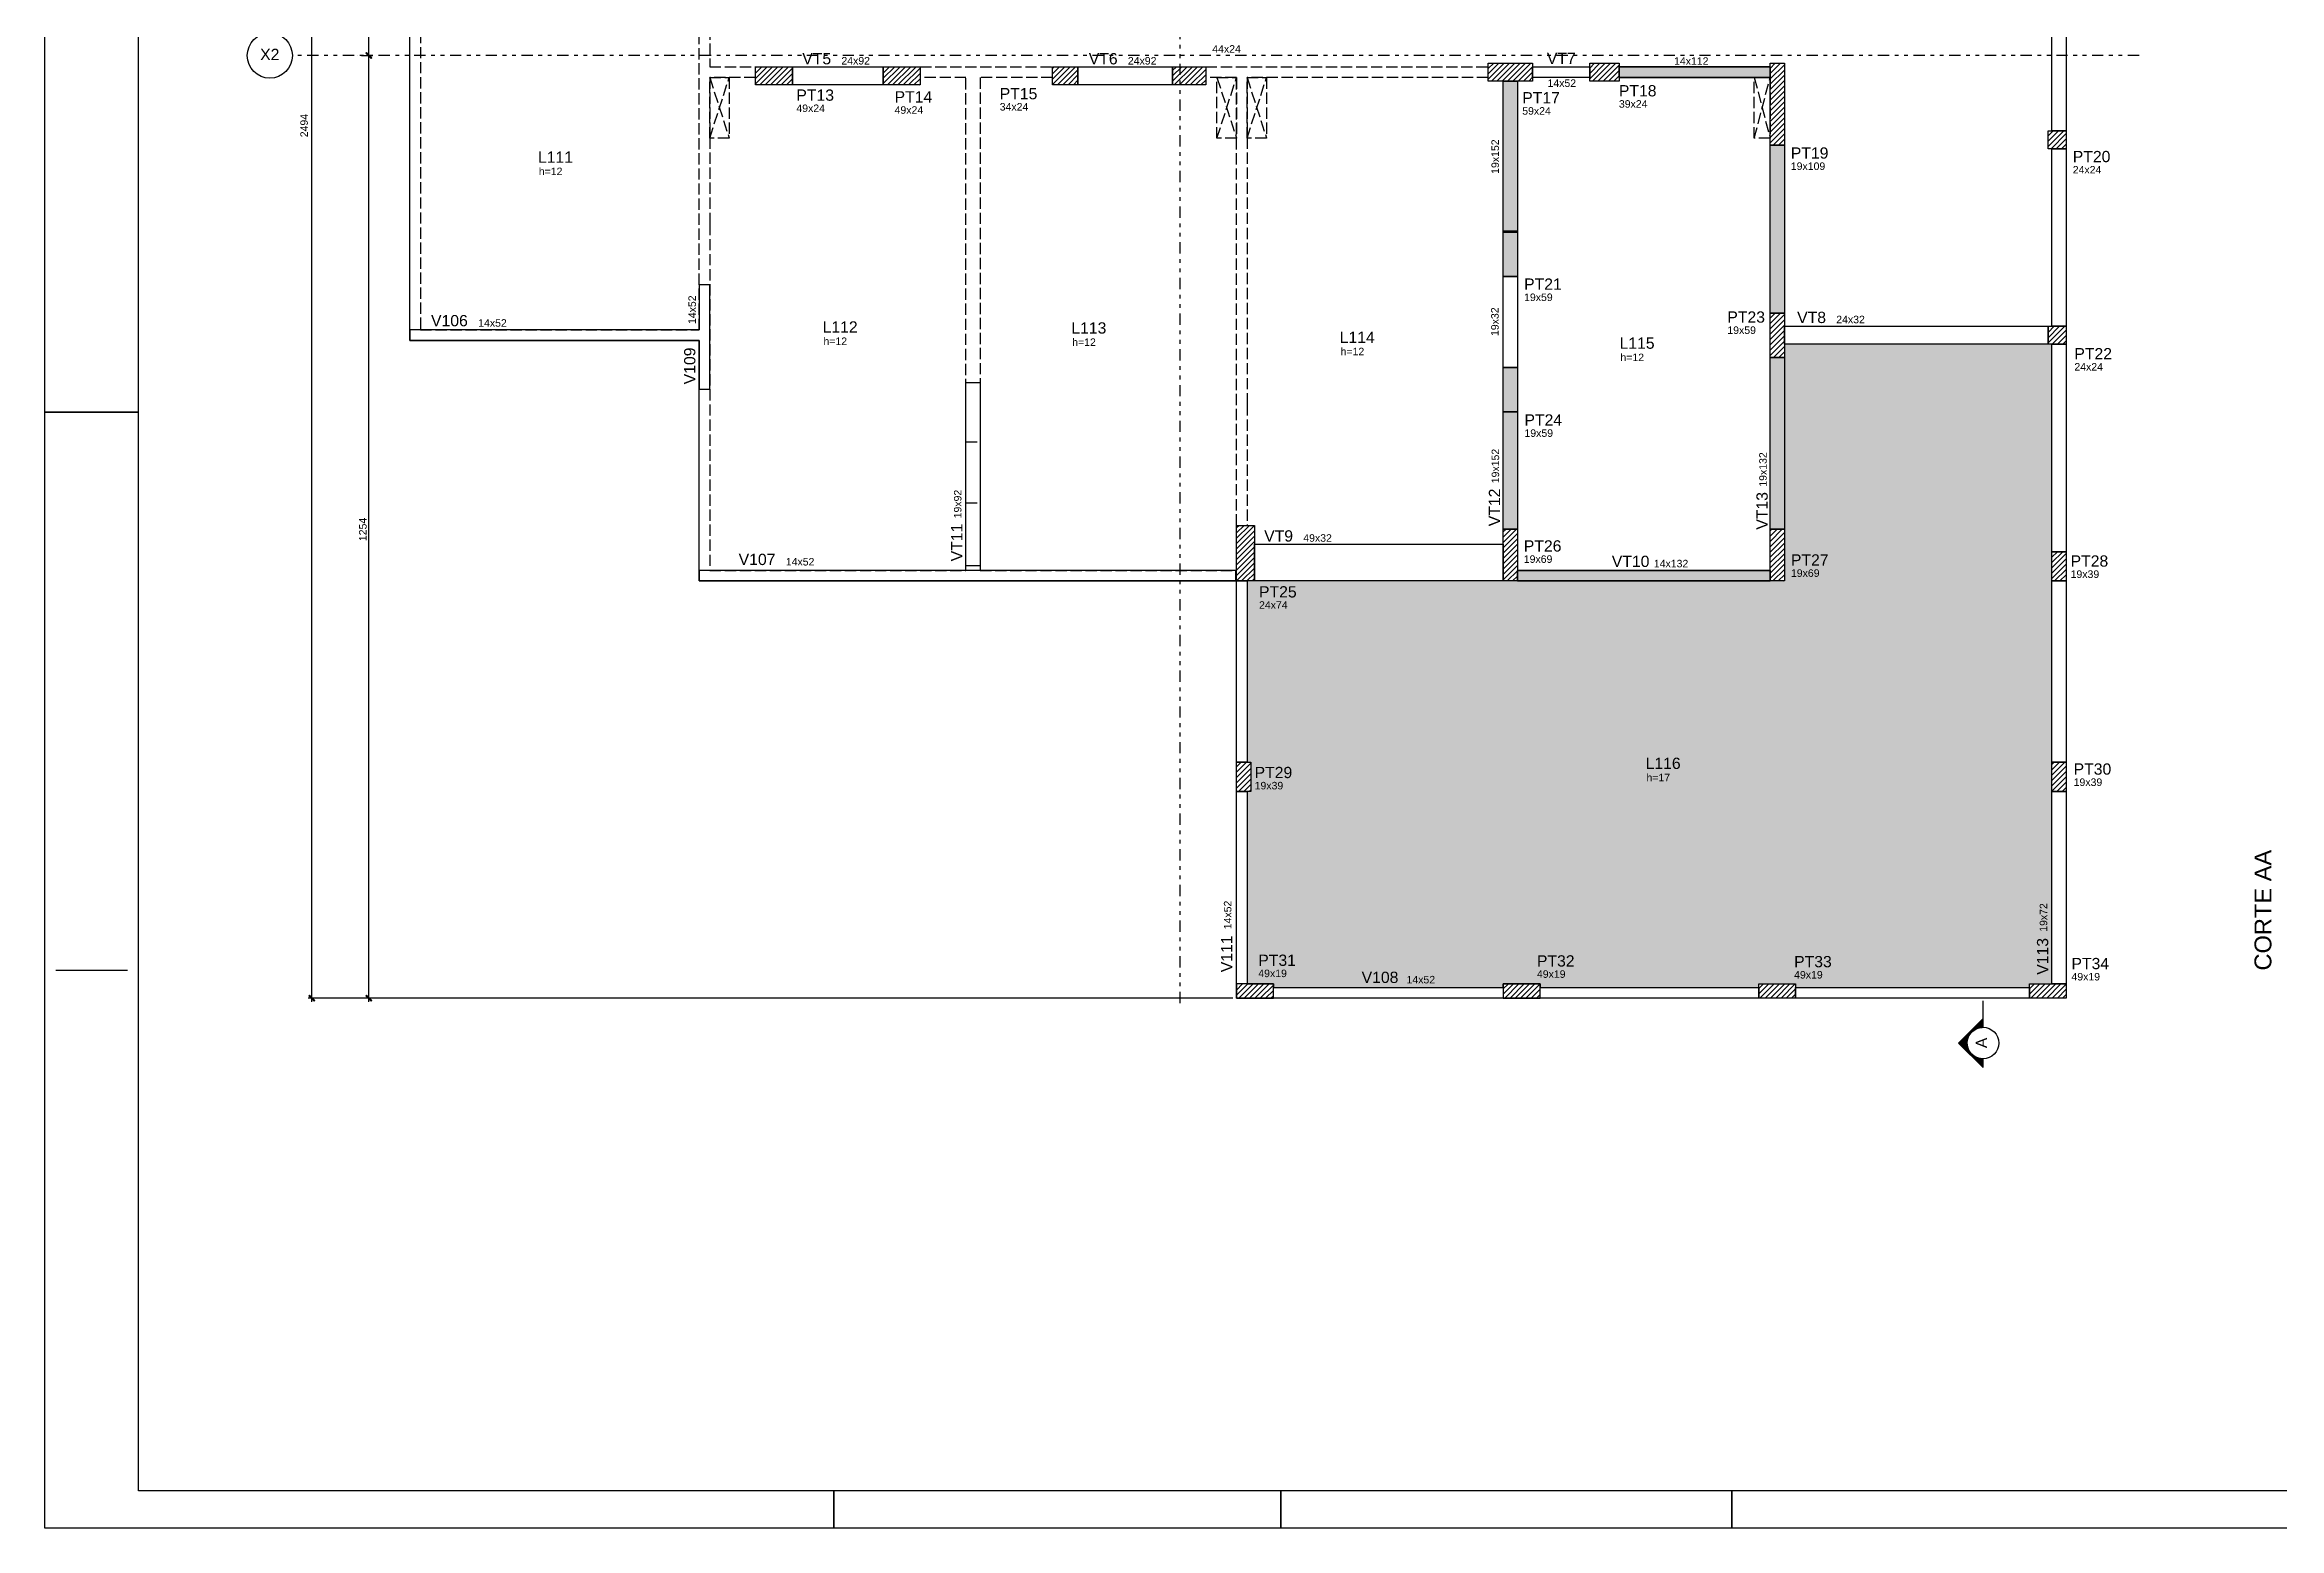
# Model space of a CAD drawing. Extents: x 0 to 119, y 0 to 84.
# Drawn here: x 0 to 59.5, y 0 to 39.5 of the extents above; entities that cross this region are included whole.
import ezdxf

# ---------------------------------------------------------------- set-up
doc = ezdxf.new("R2010")
doc.units = 0
doc.header["$MEASUREMENT"] = 0
doc.linetypes.add('ESTILO_TQS_0004', pattern=[1.09, 0.3, -0.15, 0.02, -0.15, 0.02, -0.15, 0.3])
doc.linetypes.add('ESTILO_TQS_0005', pattern=[0.4, 0.3, -0.1])
for name, color, linetype in [('1', 1, 'CONTINUOUS'), ('2', 2, 'CONTINUOUS'), ('20', 241, 'CONTINUOUS'), ('21', 254, 'CONTINUOUS'), ('3', 3, 'CONTINUOUS'), ('37', 8, 'CONTINUOUS'), ('4', 4, 'CONTINUOUS'), ('41', 41, 'CONTINUOUS'), ('5', 5, 'CONTINUOUS'), ('50', 171, 'CONTINUOUS'), ('7', 7, 'CONTINUOUS')]:
    doc.layers.add(name, color=color, linetype=linetype)
doc.styles.add('TQS_ARIAL', font='arial.ttf')

msp = doc.modelspace()

# ---------------------------------------------------------------- linework, layer by layer
at = {"layer": '1', "linetype": 'Continuous'}
for p, q in [((7.112634, 14.006398), (7.112634, 64.086402)), ((8.627546, 39.0864), (8.627546, 50.1064)), ((8.627546, 14.006398), (8.627546, 39.2864)), ((8.431215, 39.1864), (8.727546, 39.1864)), ((8.431215, 39.1864), (8.727546, 39.1864)), ((8.87142, 14.106398), (7.012634, 14.106398)), ((31.6182, 14.106398), (8.527546, 14.106398))]:
    msp.add_line(p, q, dxfattribs=at)
at = {"layer": '1', "linetype": 'ESTILO_TQS_0005'}
for p, q in [((17.6982, 38.606398), (18.2182, 36.986398)), ((17.6982, 36.986398), (18.2182, 38.606398)), ((31.1982, 38.606398), (31.7182, 36.986398)), ((31.1982, 36.986398), (31.7182, 38.606398)), ((31.9982, 38.606398), (32.5182, 36.986398)), ((31.9982, 36.986398), (32.5182, 38.606398)), ((45.4982, 38.606398), (45.9182, 36.986398)), ((45.4982, 36.986398), (45.9182, 38.606398)), ((24.5182, 28.906398), (24.8982, 28.906398)), ((24.5182, 27.286398), (24.8982, 27.286398))]:
    msp.add_line(p, q, dxfattribs=at)
at = {"layer": '1', "linetype": 'Continuous'}
for points in [[(63.400085, 0.000046), (44.900085, 0.000046), (44.900085, 1.000046), (44.900085, 0.000046), (32.900085, 0.000046), (32.900085, 1.000046), (32.900085, 0.000046), (21.000085, 0.000046), (21.000085, 1.000046), (21.000085, 0.000046), (0.000085, 0.000046), (0.000085, 29.700046), (2.500085, 29.700046), (0.000085, 29.700046), (0.000085, 59.400046), (2.500085, 59.400046), (0.000085, 59.400046), (0.000085, 84.100046)], [(8.707106, 39.124517), (8.564201, 39.267423), (8.546523, 39.249745), (8.689429, 39.106839), (8.707106, 39.124517)], [(8.707106, 39.124517), (8.564201, 39.267423), (8.546523, 39.249745), (8.689429, 39.106839), (8.707106, 39.124517)], [(7.192195, 14.044516), (7.049289, 14.187421), (7.031611, 14.169743), (7.174517, 14.026838), (7.192195, 14.044516)], [(8.707106, 14.044516), (8.564201, 14.187421), (8.546523, 14.169743), (8.689429, 14.026838), (8.707106, 14.044516)], [(51.585806, 13.561264), (50.929751, 12.910635), (51.585806, 12.260007), (51.585806, 12.490662), (51.553298, 12.491922), (51.516694, 12.496388), (51.477413, 12.504891), (51.438238, 12.517442), (51.402926, 12.532571), (51.36793, 12.551598), (51.338389, 12.57128), (51.308993, 12.5948), (51.283447, 12.619162), (51.251953, 12.655842), (51.223557, 12.698143), (51.206916, 12.729472), (51.190233, 12.769568), (51.177099, 12.814013), (51.168398, 12.864287), (51.165853, 12.906536), (51.166985, 12.941732), (51.173485, 12.990443), (51.183655, 13.03168), (51.200046, 13.076668), (51.219115, 13.115368), (51.241335, 13.150879), (51.266129, 13.183003), (51.297272, 13.215801), (51.33625, 13.248422), (51.373835, 13.27319), (51.415413, 13.294489), (51.454892, 13.309683), (51.488979, 13.319294), (51.524565, 13.326119), (51.560563, 13.329849), (51.585806, 13.330609), (51.585806, 13.561264)]]:
    msp.add_lwpolyline(points, dxfattribs=at)
at = {"layer": '1', "linetype": 'ESTILO_TQS_0005'}
for points in [[(9.9982, 41.014949), (9.9982, 31.886402), (17.4182, 31.886402), (17.4182, 41.906402), (9.9982, 41.906402), (9.9982, 41.014949)], [(17.6982, 41.906398), (17.6982, 38.886398), (38.4182, 38.886398), (38.4182, 38.986398), (39.5982, 38.986398), (39.5982, 38.886398), (41.1182, 38.886398), (41.1182, 38.986398), (41.8982, 38.986398), (41.8982, 38.886398), (45.9182, 38.886398), (45.9182, 38.986398), (46.2982, 38.986398), (46.2982, 31.986402), (53.4182, 31.986402), (53.4182, 36.706402), (53.3182, 36.706402), (53.3182, 37.186402), (53.4182, 37.186402), (53.4182, 41.006402)], [(17.6982, 34.706398), (17.6982, 25.486398), (24.5182, 25.486398), (24.5182, 38.606398), (23.2982, 38.606398), (23.2982, 38.406398), (18.9182, 38.406398), (18.9182, 38.606398), (17.6982, 38.606398), (17.6982, 34.706398)], [(17.6982, 38.606398), (18.2182, 38.606398), (18.2182, 36.986398), (17.6982, 36.986398), (17.6982, 38.606398)], [(24.8982, 28.51851), (24.8982, 25.486398), (31.7182, 25.486398), (31.7182, 38.606398), (30.8982, 38.606398), (30.8982, 38.406398), (26.8182, 38.406398), (26.8182, 38.606398), (24.8982, 38.606398), (24.8982, 28.51851)], [(31.1982, 38.606398), (31.7182, 38.606398), (31.7182, 36.986398), (31.1982, 36.986398), (31.1982, 38.606398)], [(31.9982, 29.906398), (31.9982, 26.686398), (32.1982, 26.686398), (32.1982, 26.186398), (38.8182, 26.186398), (38.8182, 38.506398), (38.4182, 38.506398), (38.4182, 38.606398), (31.9982, 38.606398), (31.9982, 29.906398)], [(31.9982, 38.606398), (32.5182, 38.606398), (32.5182, 36.986398), (31.9982, 36.986398), (31.9982, 38.606398)], [(39.5982, 38.506398), (39.1982, 38.506398), (39.1982, 25.486398), (45.9182, 25.486398), (45.9182, 38.606398), (41.8982, 38.606398), (41.8982, 38.506398), (41.1182, 38.506398), (41.1182, 38.606398), (39.5982, 38.606398), (39.5982, 38.506398)], [(45.4982, 38.606398), (45.9182, 38.606398), (45.9182, 36.986398), (45.4982, 36.986398), (45.4982, 38.606398)]]:
    msp.add_lwpolyline(points, dxfattribs=at)
at = {"layer": '1', "linetype": 'Continuous'}
msp.add_circle((5.990871, 39.1864), 0.6, dxfattribs=at)
for points in [[(8.707106, 39.124517), (8.564201, 39.267423), (8.546523, 39.249745)], [(8.707106, 39.124517), (8.564201, 39.267423), (8.546523, 39.249745)], [(8.707106, 39.124517), (8.546523, 39.249745), (8.689429, 39.106839)], [(8.707106, 39.124517), (8.546523, 39.249745), (8.689429, 39.106839)], [(8.707106, 39.124517), (8.689429, 39.106839), (8.707106, 39.124517)], [(8.707106, 39.124517), (8.689429, 39.106839), (8.707106, 39.124517)], [(7.192195, 14.044516), (7.049289, 14.187421), (7.031611, 14.169743)], [(7.192195, 14.044516), (7.031611, 14.169743), (7.174517, 14.026838)], [(7.192195, 14.044516), (7.174517, 14.026838), (7.192195, 14.044516)], [(8.707106, 14.044516), (8.564201, 14.187421), (8.546523, 14.169743)], [(8.707106, 14.044516), (8.546523, 14.169743), (8.689429, 14.026838)], [(8.707106, 14.044516), (8.689429, 14.026838), (8.707106, 14.044516)], [(51.585806, 13.561264), (50.929751, 12.910635), (51.266129, 13.183003)], [(50.929751, 12.910635), (51.241335, 13.150879), (51.266129, 13.183003)], [(50.929751, 12.910635), (51.219115, 13.115368), (51.241335, 13.150879)], [(50.929751, 12.910635), (51.200046, 13.076668), (51.219115, 13.115368)], [(51.585806, 13.561264), (51.266129, 13.183003), (51.297272, 13.215801)], [(51.585806, 13.561264), (51.297272, 13.215801), (51.33625, 13.248422)], [(51.585806, 13.561264), (51.33625, 13.248422), (51.373835, 13.27319)], [(51.585806, 13.561264), (51.373835, 13.27319), (51.415413, 13.294489)], [(51.585806, 13.561264), (51.415413, 13.294489), (51.454892, 13.309683)], [(51.585806, 13.561264), (51.454892, 13.309683), (51.488979, 13.319294)], [(51.585806, 13.561264), (51.488979, 13.319294), (51.524565, 13.326119)], [(51.585806, 13.561264), (51.524565, 13.326119), (51.560563, 13.329849)], [(51.585806, 13.561264), (51.560563, 13.329849), (51.585806, 13.330609)], [(50.929751, 12.910635), (51.183655, 13.03168), (51.200046, 13.076668)], [(50.929751, 12.910635), (51.173485, 12.990443), (51.183655, 13.03168)], [(50.929751, 12.910635), (51.166985, 12.941732), (51.173485, 12.990443)], [(50.929751, 12.910635), (51.165853, 12.906536), (51.166985, 12.941732)], [(50.929751, 12.910635), (51.585806, 12.260007), (51.251953, 12.655842)], [(50.929751, 12.910635), (51.251953, 12.655842), (51.223557, 12.698143)], [(50.929751, 12.910635), (51.223557, 12.698143), (51.206916, 12.729472)], [(50.929751, 12.910635), (51.206916, 12.729472), (51.190233, 12.769568)], [(50.929751, 12.910635), (51.190233, 12.769568), (51.177099, 12.814013)], [(50.929751, 12.910635), (51.177099, 12.814013), (51.168398, 12.864287)], [(50.929751, 12.910635), (51.168398, 12.864287), (51.165853, 12.906536)], [(51.585806, 12.260007), (51.283447, 12.619162), (51.251953, 12.655842)], [(51.585806, 12.260007), (51.308993, 12.5948), (51.283447, 12.619162)], [(51.585806, 12.260007), (51.338389, 12.57128), (51.308993, 12.5948)], [(51.585806, 12.260007), (51.36793, 12.551598), (51.338389, 12.57128)], [(51.585806, 12.260007), (51.402926, 12.532571), (51.36793, 12.551598)], [(51.585806, 12.260007), (51.438238, 12.517442), (51.402926, 12.532571)], [(51.585806, 12.260007), (51.477413, 12.504891), (51.438238, 12.517442)], [(51.585806, 12.260007), (51.516694, 12.496388), (51.477413, 12.504891)], [(51.585806, 12.260007), (51.553298, 12.491922), (51.516694, 12.496388)], [(51.585806, 12.260007), (51.585806, 12.490662), (51.553298, 12.491922)]]:
    msp.add_solid(points, dxfattribs=at)
at = {"layer": '2', "linetype": 'ESTILO_TQS_0004'}
for p, q in [((30.2182, 13.971051), (30.2182, 79.172734)), ((55.73666, 39.1864), (6.590871, 39.1864))]:
    msp.add_line(p, q, dxfattribs=at)
at = {"layer": '2', "linetype": 'Continuous'}
for p, q in [((8.331215, 39.1864), (8.331215, 39.1864)), ((8.331215, 39.1864), (8.331215, 39.1864)), ((18.9182, 38.434347), (19.370251, 38.886398)), ((18.9182, 38.575769), (19.22883, 38.886398)), ((18.9182, 38.71719), (19.087409, 38.886398)), ((18.9182, 38.858611), (18.945987, 38.886398)), ((19.031673, 38.406398), (19.511673, 38.886398)), ((19.173094, 38.406398), (19.653094, 38.886398)), ((19.314515, 38.406398), (19.794515, 38.886398)), ((19.455937, 38.406398), (19.8982, 38.848662)), ((19.597358, 38.406398), (19.8982, 38.70724)), ((22.3182, 38.440235), (22.764364, 38.886398)), ((22.3182, 38.581656), (22.622942, 38.886398)), ((22.3182, 38.723077), (22.481521, 38.886398)), ((22.3182, 38.864499), (22.3401, 38.886398)), ((22.425785, 38.406398), (22.905785, 38.886398)), ((22.567207, 38.406398), (23.047207, 38.886398)), ((22.708628, 38.406398), (23.188628, 38.886398)), ((22.850049, 38.406398), (23.2982, 38.854549)), ((22.991471, 38.406398), (23.2982, 38.713128)), ((26.8182, 38.414751), (27.289847, 38.886398)), ((26.8182, 38.556173), (27.148426, 38.886398)), ((26.8182, 38.697594), (27.007004, 38.886398)), ((26.8182, 38.839015), (26.865583, 38.886398)), ((26.951269, 38.406398), (27.431269, 38.886398)), ((27.09269, 38.406398), (27.4982, 38.811908)), ((27.234111, 38.406398), (27.4982, 38.670487)), ((30.0182, 38.503481), (30.401117, 38.886398)), ((30.0182, 38.644903), (30.259696, 38.886398)), ((30.0182, 38.786324), (30.118274, 38.886398)), ((30.062538, 38.406398), (30.542538, 38.886398)), ((30.20396, 38.406398), (30.68396, 38.886398)), ((30.345381, 38.406398), (30.825381, 38.886398)), ((30.486802, 38.406398), (30.8982, 38.817796)), ((30.628224, 38.406398), (30.8982, 38.676375)), ((38.4182, 38.559621), (38.844977, 38.986398)), ((38.4182, 38.701043), (38.703556, 38.986398)), ((38.4182, 38.842464), (38.562134, 38.986398)), ((38.4182, 38.983885), (38.420713, 38.986398)), ((38.506398, 38.506398), (38.986398, 38.986398)), ((38.64782, 38.506398), (39.12782, 38.986398)), ((38.789241, 38.506398), (39.269241, 38.986398)), ((38.930662, 38.506398), (39.410662, 38.986398)), ((39.072084, 38.506398), (39.552084, 38.986398)), ((39.213505, 38.506398), (39.5982, 38.891093)), ((39.354927, 38.506398), (39.5982, 38.749672)), ((41.1182, 38.572616), (41.531983, 38.986398)), ((41.1182, 38.714037), (41.390561, 38.986398)), ((41.1182, 38.855458), (41.24914, 38.986398)), ((41.193404, 38.506398), (41.673404, 38.986398)), ((41.334826, 38.506398), (41.814826, 38.986398)), ((41.476247, 38.506398), (41.8982, 38.928352)), ((41.617668, 38.506398), (41.8982, 38.78693)), ((45.9182, 38.705711), (46.198888, 38.986398)), ((45.9182, 38.847132), (46.057466, 38.986398)), ((45.9182, 38.564289), (46.2982, 38.944289)), ((45.9182, 38.422868), (46.2982, 38.802868)), ((45.9182, 38.281447), (46.2982, 38.661447)), ((19.738779, 38.406398), (19.8982, 38.565819)), ((19.880201, 38.406398), (19.8982, 38.424398)), ((23.132892, 38.406398), (23.2982, 38.571706)), ((23.274313, 38.406398), (23.2982, 38.430285)), ((27.375533, 38.406398), (27.4982, 38.529066)), ((30.769645, 38.406398), (30.8982, 38.534953)), ((39.496348, 38.506398), (39.5982, 38.608251)), ((41.75909, 38.506398), (41.8982, 38.645509)), ((45.9182, 38.140025), (46.2982, 38.520025)), ((45.9182, 37.998604), (46.2982, 38.378604)), ((45.9182, 37.857183), (46.2982, 38.237183)), ((45.9182, 37.715761), (46.2982, 38.095761)), ((45.9182, 37.57434), (46.2982, 37.95434)), ((45.9182, 37.432919), (46.2982, 37.812919)), ((45.9182, 37.291497), (46.2982, 37.671497)), ((45.9182, 37.150076), (46.2982, 37.530076)), ((45.9182, 37.008655), (46.2982, 37.388655)), ((45.9182, 36.867233), (46.2982, 37.247233)), ((45.998787, 36.806398), (46.2982, 37.105812)), ((46.140208, 36.806398), (46.2982, 36.96439)), ((53.3182, 36.771901), (53.7327, 37.186402)), ((53.3182, 36.913323), (53.591279, 37.186402)), ((53.3182, 37.054744), (53.449858, 37.186402)), ((53.394122, 36.706402), (53.7982, 37.11048)), ((53.535543, 36.706402), (53.7982, 36.969059)), ((46.281629, 36.806398), (46.2982, 36.822969)), ((53.676964, 36.706402), (53.7982, 36.827637)), ((45.9182, 32.058907), (46.195693, 32.3364)), ((45.9182, 32.200328), (46.054272, 32.3364)), ((45.9182, 31.917486), (46.2982, 32.297486)), ((45.9182, 31.776064), (46.2982, 32.156064)), ((45.9182, 31.634643), (46.2982, 32.014643)), ((45.9182, 31.493222), (46.2982, 31.873222)), ((45.9182, 31.3518), (46.2982, 31.7318)), ((45.9182, 31.210379), (46.2982, 31.590379)), ((53.3182, 31.539311), (53.76529, 31.986402)), ((53.3182, 31.680732), (53.623869, 31.986402)), ((53.3182, 31.822154), (53.482448, 31.986402)), ((53.3182, 31.963575), (53.341026, 31.986402)), ((53.426712, 31.506402), (53.7982, 31.87789)), ((53.568133, 31.506402), (53.7982, 31.736468)), ((53.709555, 31.506402), (53.7982, 31.595047)), ((46.005642, 31.1564), (46.2982, 31.448958)), ((46.147064, 31.1564), (46.2982, 31.307536)), ((46.288485, 31.1564), (46.2982, 31.166115)), ((31.7182, 26.344188), (32.06041, 26.686398)), ((31.7182, 26.48561), (31.918989, 26.686398)), ((31.7182, 26.627031), (31.777567, 26.686398)), ((31.7182, 26.202767), (32.1982, 26.682767)), ((31.7182, 26.061346), (32.1982, 26.541346)), ((31.7182, 25.919924), (32.1982, 26.399924)), ((31.7182, 25.778503), (32.1982, 26.258503)), ((38.8182, 26.231699), (39.172899, 26.586398)), ((38.8182, 26.373121), (39.031478, 26.586398)), ((38.8182, 26.514542), (38.890056, 26.586398)), ((38.8182, 26.090278), (39.1982, 26.470278)), ((38.8182, 25.948857), (39.1982, 26.328857)), ((38.8182, 25.807435), (39.1982, 26.187435)), ((45.9182, 26.260631), (46.243967, 26.586398)), ((45.9182, 26.402053), (46.102546, 26.586398)), ((45.9182, 26.543474), (45.961124, 26.586398)), ((45.9182, 26.11921), (46.2982, 26.49921)), ((45.9182, 25.977789), (46.2982, 26.357789)), ((45.9182, 25.836367), (46.2982, 26.216367)), ((31.7182, 25.637082), (32.1982, 26.117082)), ((31.7182, 25.49566), (32.1982, 25.97566)), ((31.7182, 25.354239), (32.1982, 25.834239)), ((31.7182, 25.212818), (32.1982, 25.692818)), ((38.8182, 25.666014), (39.1982, 26.046014)), ((38.8182, 25.524593), (39.1982, 25.904593)), ((38.8182, 25.383171), (39.1982, 25.763171)), ((38.8182, 25.24175), (39.1982, 25.62175)), ((45.9182, 25.694946), (46.2982, 26.074946)), ((45.9182, 25.553525), (46.2982, 25.933525)), ((45.9182, 25.412103), (46.2982, 25.792103)), ((45.9182, 25.270682), (46.2982, 25.650682)), ((53.4182, 25.699614), (53.704984, 25.986398)), ((53.4182, 25.841036), (53.563563, 25.986398)), ((53.4182, 25.982457), (53.422142, 25.986398)), ((53.4182, 25.558193), (53.7982, 25.938193)), ((53.4182, 25.416771), (53.7982, 25.796771)), ((53.4182, 25.27535), (53.7982, 25.65535)), ((31.853202, 25.206398), (32.1982, 25.551396)), ((31.994624, 25.206398), (32.1982, 25.409975)), ((32.136045, 25.206398), (32.1982, 25.268554)), ((38.92427, 25.206398), (39.1982, 25.480328)), ((39.065691, 25.206398), (39.1982, 25.338907)), ((45.995338, 25.206398), (46.2982, 25.509261)), ((46.136759, 25.206398), (46.2982, 25.367839)), ((46.278181, 25.206398), (46.2982, 25.226418)), ((53.49067, 25.206398), (53.7982, 25.513929)), ((53.632091, 25.206398), (53.7982, 25.372507)), ((53.773512, 25.206398), (53.7982, 25.231086)), ((31.7182, 20.121649), (31.98295, 20.386398)), ((31.7182, 20.26307), (31.841528, 20.386398)), ((31.7182, 19.980227), (32.0982, 20.360227)), ((53.4182, 20.04276), (53.761838, 20.386398)), ((53.4182, 20.184181), (53.620417, 20.386398)), ((53.4182, 20.325603), (53.478996, 20.386398)), ((53.4182, 19.901339), (53.7982, 20.281339)), ((31.7182, 19.838806), (32.0982, 20.218806)), ((31.7182, 19.697385), (32.0982, 20.077385)), ((31.768635, 19.606398), (32.0982, 19.935963)), ((31.910056, 19.606398), (32.0982, 19.794542)), ((32.051478, 19.606398), (32.0982, 19.653121)), ((53.4182, 19.759917), (53.7982, 20.139917)), ((53.4182, 19.618496), (53.7982, 19.998496)), ((53.547524, 19.606398), (53.7982, 19.857075)), ((53.688945, 19.606398), (53.7982, 19.715653)), ((31.7182, 14.181952), (32.022647, 14.486398)), ((31.7182, 14.323373), (31.881225, 14.486398)), ((31.7182, 14.464795), (31.739804, 14.486398)), ((31.784068, 14.106398), (32.164068, 14.486398)), ((31.925489, 14.106398), (32.305489, 14.486398)), ((32.066911, 14.106398), (32.446911, 14.486398)), ((32.208332, 14.106398), (32.588332, 14.486398)), ((32.349753, 14.106398), (32.6982, 14.454845)), ((32.491175, 14.106398), (32.6982, 14.313424)), ((38.8182, 14.210884), (39.093714, 14.486398)), ((38.8182, 14.352305), (38.952293, 14.486398)), ((38.855136, 14.106398), (39.235136, 14.486398)), ((38.996557, 14.106398), (39.376557, 14.486398)), ((39.137978, 14.106398), (39.517978, 14.486398)), ((39.2794, 14.106398), (39.6594, 14.486398)), ((39.420821, 14.106398), (39.7982, 14.483777)), ((39.562243, 14.106398), (39.7982, 14.342356)), ((45.6182, 14.222659), (45.88194, 14.486398)), ((45.6182, 14.36408), (45.740518, 14.486398)), ((45.643361, 14.106398), (46.023361, 14.486398)), ((45.784782, 14.106398), (46.164782, 14.486398)), ((45.926204, 14.106398), (46.306204, 14.486398)), ((46.067625, 14.106398), (46.447625, 14.486398)), ((46.209046, 14.106398), (46.589046, 14.486398)), ((46.350468, 14.106398), (46.5982, 14.354131)), ((52.8182, 14.21017), (53.094429, 14.486398)), ((52.8182, 14.351591), (52.953007, 14.486398)), ((52.85585, 14.106398), (53.23585, 14.486398)), ((52.997271, 14.106398), (53.377271, 14.486398)), ((53.138693, 14.106398), (53.518693, 14.486398)), ((53.280114, 14.106398), (53.660114, 14.486398)), ((53.421535, 14.106398), (53.7982, 14.483063)), ((53.562957, 14.106398), (53.7982, 14.341642)), ((8.97142, 14.106398), (8.97142, 14.106398)), ((31.7182, 14.106398), (31.7182, 14.106398)), ((32.632596, 14.106398), (32.6982, 14.172002)), ((39.703664, 14.106398), (39.7982, 14.200935)), ((46.491889, 14.106398), (46.5982, 14.212709)), ((51.585806, 13.330609), (51.585806, 14.031625)), ((53.704378, 14.106398), (53.7982, 14.20022)), ((51.585806, 13.561264), (50.929751, 12.910635)), ((50.929751, 12.910635), (51.585806, 12.260007)), ((51.585806, 12.260007), (51.585806, 12.490662))]:
    msp.add_line(p, q, dxfattribs=at)
msp.add_circle((51.585806, 12.910635), 0.419973, dxfattribs=at)
at = {"layer": '20', "linetype": 'Continuous'}
for points in [[(38.8182, 38.506398), (39.1982, 38.506398), (39.1982, 34.511807), (38.8182, 34.511807), (38.8182, 38.506398)], [(38.8182, 29.706398), (39.1982, 29.706398), (39.1982, 26.586398), (38.8182, 26.586398), (38.8182, 29.706398)]]:
    msp.add_lwpolyline(points, dxfattribs=at)
for points in [[(38.8182, 38.506398), (39.1982, 38.506398), (39.1982, 34.511807)], [(38.8182, 38.506398), (39.1982, 34.511807), (38.8182, 34.511807)], [(38.8182, 38.506398), (38.8182, 34.511807), (38.8182, 38.506398)], [(38.8182, 29.706398), (39.1982, 29.706398), (39.1982, 26.586398)], [(38.8182, 29.706398), (39.1982, 26.586398), (38.8182, 26.586398)], [(38.8182, 29.706398), (38.8182, 26.586398), (38.8182, 29.706398)]]:
    msp.add_solid(points, dxfattribs=at)
at = {"layer": '21', "linetype": 'Continuous'}
msp.add_lwpolyline([(31.9982, 25.206398), (31.9982, 20.386398), (32.0982, 20.386398), (32.0982, 19.606398), (31.9982, 19.606398), (31.9982, 14.486398), (32.6982, 14.486398), (32.6982, 14.386398), (38.8182, 14.386398), (38.8182, 14.486398), (39.7982, 14.486398), (39.7982, 14.386398), (45.6182, 14.386398), (45.6182, 14.486398), (46.5982, 14.486398), (46.5982, 14.386398), (52.8182, 14.386398), (52.8182, 14.486398), (53.4182, 14.486398), (53.4182, 31.506402), (46.2982, 31.506402), (46.2982, 25.206398), (31.9982, 25.206398)], dxfattribs=at)
for points in [[(46.2982, 25.206398), (46.5982, 14.486398), (46.2982, 31.506402)], [(46.5982, 14.486398), (53.4182, 31.506402), (46.2982, 31.506402)], [(46.5982, 14.486398), (52.8182, 14.486398), (53.4182, 31.506402)], [(52.8182, 14.486398), (53.4182, 14.486398), (53.4182, 31.506402)], [(46.2982, 25.206398), (31.9982, 25.206398), (32.0982, 20.386398)], [(32.0982, 20.386398), (31.9982, 25.206398), (31.9982, 20.386398)], [(46.2982, 25.206398), (32.0982, 20.386398), (32.6982, 14.486398)], [(46.2982, 25.206398), (32.6982, 14.486398), (38.8182, 14.486398)], [(46.2982, 25.206398), (38.8182, 14.486398), (39.7982, 14.486398)], [(39.7982, 14.486398), (45.6182, 14.486398), (46.2982, 25.206398)], [(45.6182, 14.486398), (46.5982, 14.486398), (46.2982, 25.206398)], [(32.6982, 14.486398), (32.0982, 20.386398), (32.0982, 19.606398)], [(32.6982, 14.486398), (32.0982, 19.606398), (31.9982, 19.606398)], [(32.6982, 14.486398), (31.9982, 19.606398), (31.9982, 14.486398)], [(32.6982, 14.486398), (32.6982, 14.386398), (38.8182, 14.386398)], [(32.6982, 14.486398), (38.8182, 14.386398), (38.8182, 14.486398)], [(39.7982, 14.386398), (45.6182, 14.386398), (39.7982, 14.486398)], [(45.6182, 14.386398), (45.6182, 14.486398), (39.7982, 14.486398)], [(46.5982, 14.386398), (52.8182, 14.386398), (46.5982, 14.486398)], [(52.8182, 14.386398), (52.8182, 14.486398), (46.5982, 14.486398)]]:
    msp.add_solid(points, dxfattribs=at)
at = {"layer": '3', "linetype": 'Continuous'}
msp.add_lwpolyline([(9.7182, 57.586398), (17.4182, 57.586398), (17.4182, 63.986402), (46.0182, 63.986402), (46.0182, 65.986398), (53.7982, 65.986398), (53.7982, 14.106398), (31.7182, 14.106398), (31.7182, 25.206398), (17.4182, 25.206398), (17.4182, 31.606402), (9.7182, 31.606402), (9.7182, 42.186402), (17.4182, 42.186402), (17.4182, 47.006398), (9.7182, 47.006398), (9.7182, 57.586398)], dxfattribs=at)
at = {"layer": '37', "linetype": 'Continuous'}
for points in [[(38.8182, 34.486398), (39.1982, 34.486398), (39.1982, 33.306398)], [(38.8182, 34.486398), (39.1982, 33.306398), (38.8182, 33.306398)], [(38.8182, 34.486398), (38.8182, 33.306398), (38.8182, 34.486398)], [(38.8182, 30.886398), (39.1982, 30.886398), (39.1982, 29.706398)], [(38.8182, 30.886398), (39.1982, 29.706398), (38.8182, 29.706398)], [(38.8182, 30.886398), (38.8182, 29.706398), (38.8182, 30.886398)]]:
    msp.add_solid(points, dxfattribs=at)
at = {"layer": '4', "linetype": 'Continuous'}
for points in [[(53.4182, 41.006402), (53.7982, 41.006402), (53.7982, 37.186402), (53.4182, 37.186402), (53.4182, 41.006402)], [(19.8982, 38.886398), (22.3182, 38.886398), (22.3182, 38.406398), (19.8982, 38.406398), (19.8982, 38.886398)], [(27.4982, 38.886398), (30.0182, 38.886398), (30.0182, 38.406398), (27.4982, 38.406398), (27.4982, 38.886398)], [(39.5982, 38.886398), (41.1182, 38.886398), (41.1182, 38.606398), (39.5982, 38.606398), (39.5982, 38.886398)], [(41.8982, 38.886398), (45.9182, 38.886398), (45.9182, 38.606398), (41.8982, 38.606398), (41.8982, 38.886398)], [(38.8182, 38.506398), (39.1982, 38.506398), (39.1982, 34.486398), (38.8182, 34.486398), (38.8182, 38.506398)], [(45.9182, 36.806398), (46.2982, 36.806398), (46.2982, 32.3364), (45.9182, 32.3364), (45.9182, 36.806398)], [(53.4182, 36.706402), (53.7982, 36.706402), (53.7982, 31.986402), (53.4182, 31.986402), (53.4182, 36.706402)], [(38.8182, 33.306398), (39.1982, 33.306398), (39.1982, 30.886398), (38.8182, 30.886398), (38.8182, 33.306398)], [(9.7182, 31.606402), (17.4182, 31.606402), (17.4182, 30.306398), (17.6982, 30.306398), (17.6982, 33.086398), (17.4182, 33.086398), (17.4182, 31.886402), (9.7182, 31.886402), (9.7182, 31.606402)], [(46.2982, 31.986402), (53.3182, 31.986402), (53.3182, 31.506402), (46.2982, 31.506402), (46.2982, 31.986402)], [(45.9182, 31.1564), (46.2982, 31.1564), (46.2982, 26.586398), (45.9182, 26.586398), (45.9182, 31.1564)], [(53.4182, 31.506402), (53.7982, 31.506402), (53.7982, 25.986398), (53.4182, 25.986398), (53.4182, 31.506402)], [(24.5182, 30.486398), (24.8982, 30.486398), (24.8982, 25.606398), (24.5182, 25.606398), (24.5182, 30.486398)], [(38.8182, 29.706398), (39.1982, 29.706398), (39.1982, 26.586398), (38.8182, 26.586398), (38.8182, 29.706398)], [(32.1982, 26.186398), (38.8182, 26.186398), (38.8182, 25.206398), (32.1982, 25.206398), (32.1982, 26.186398)], [(17.4182, 25.206398), (31.6982, 25.206398), (31.6982, 25.486398), (17.4182, 25.486398), (17.4182, 25.206398)], [(31.9982, 20.3864), (31.7182, 20.3864), (31.7182, 25.206398), (31.9982, 25.206398), (31.9982, 20.3864)], [(39.1982, 25.486398), (45.9182, 25.486398), (45.9182, 25.206398), (39.1982, 25.206398), (39.1982, 25.486398)], [(53.4182, 25.206398), (53.7982, 25.206398), (53.7982, 20.386398), (53.4182, 20.386398), (53.4182, 25.206398)], [(31.9982, 14.486398), (31.7182, 14.486398), (31.7182, 19.606398), (31.9982, 19.606398), (31.9982, 14.486398)], [(53.4182, 19.606398), (53.7982, 19.606398), (53.7982, 14.486398), (53.4182, 14.486398), (53.4182, 19.606398)], [(32.6982, 14.386398), (38.8182, 14.386398), (38.8182, 14.106398), (32.6982, 14.106398), (32.6982, 14.486398)], [(39.7982, 14.386398), (45.6182, 14.386398), (45.6182, 14.106398), (39.7982, 14.106398), (39.7982, 14.386398)], [(46.5982, 14.386398), (52.8182, 14.386398), (52.8182, 14.106398), (46.5982, 14.106398), (46.5982, 14.386398)]]:
    msp.add_lwpolyline(points, dxfattribs=at)
at = {"layer": '41', "linetype": 'Continuous'}
msp.add_lwpolyline([(41.8982, 38.606398), (45.9182, 38.606398), (45.9182, 38.886398), (41.8982, 38.886398), (41.8982, 38.606398)], dxfattribs=at)
for points in [[(41.8982, 38.606398), (45.9182, 38.606398), (45.9182, 38.886398)], [(41.8982, 38.606398), (45.9182, 38.886398), (41.8982, 38.886398)], [(41.8982, 38.606398), (41.8982, 38.886398), (41.8982, 38.606398)]]:
    msp.add_solid(points, dxfattribs=at)
at = {"layer": '5', "linetype": 'Continuous'}
for points in [[(18.9182, 38.886398), (19.8982, 38.886398), (19.8982, 38.406398), (18.9182, 38.406398), (18.9182, 38.886398)], [(22.3182, 38.886398), (23.2982, 38.886398), (23.2982, 38.406398), (22.3182, 38.406398), (22.3182, 38.886398)], [(26.8182, 38.886398), (27.4982, 38.886398), (27.4982, 38.406398), (26.8182, 38.406398), (26.8182, 38.886398)], [(30.0182, 38.886398), (30.8982, 38.886398), (30.8982, 38.406398), (30.0182, 38.406398), (30.0182, 38.886398)], [(38.4182, 38.986398), (39.5982, 38.986398), (39.5982, 38.506398), (38.4182, 38.506398), (38.4182, 38.986398)], [(41.1182, 38.986398), (41.8982, 38.986398), (41.8982, 38.506398), (41.1182, 38.506398), (41.1182, 38.986398)], [(45.9182, 38.986398), (46.2982, 38.986398), (46.2982, 36.806398), (45.9182, 36.806398), (45.9182, 38.986398)], [(53.3182, 37.186402), (53.7982, 37.186402), (53.7982, 36.706402), (53.3182, 36.706402), (53.3182, 37.186402)], [(38.8182, 34.486398), (39.1982, 34.486398), (39.1982, 33.306398), (38.8182, 33.306398), (38.8182, 34.486398)], [(45.9182, 32.3364), (46.2982, 32.3364), (46.2982, 31.1564), (45.9182, 31.1564), (45.9182, 32.3364)], [(53.3182, 31.986402), (53.7982, 31.986402), (53.7982, 31.506402), (53.3182, 31.506402), (53.3182, 31.986402)], [(38.8182, 30.886398), (39.1982, 30.886398), (39.1982, 29.706398), (38.8182, 29.706398), (38.8182, 30.886398)], [(31.7182, 26.686398), (32.1982, 26.686398), (32.1982, 25.206398), (31.7182, 25.206398), (31.7182, 26.686398)], [(38.8182, 26.586398), (39.1982, 26.586398), (39.1982, 25.206398), (38.8182, 25.206398), (38.8182, 26.586398)], [(45.9182, 26.586398), (46.2982, 26.586398), (46.2982, 25.206398), (45.9182, 25.206398), (45.9182, 26.586398)], [(53.4182, 25.986398), (53.7982, 25.986398), (53.7982, 25.206398), (53.4182, 25.206398), (53.4182, 25.986398)], [(31.7182, 20.386398), (32.0982, 20.386398), (32.0982, 19.606398), (31.7182, 19.606398), (31.7182, 20.386398)], [(53.4182, 20.386398), (53.7982, 20.386398), (53.7982, 19.606398), (53.4182, 19.606398), (53.4182, 20.386398)], [(31.7182, 14.106398), (32.6982, 14.106398), (32.6982, 14.486398), (31.7182, 14.486398), (31.7182, 14.106398)], [(38.8182, 14.106398), (39.7982, 14.106398), (39.7982, 14.486398), (38.8182, 14.486398), (38.8182, 14.106398)], [(45.6182, 14.486398), (46.5982, 14.486398), (46.5982, 14.106398), (45.6182, 14.106398), (45.6182, 14.486398)], [(52.8182, 14.486398), (53.7982, 14.486398), (53.7982, 14.106398), (52.8182, 14.106398), (52.8182, 14.486398)]]:
    msp.add_lwpolyline(points, dxfattribs=at)
at = {"layer": '50', "linetype": 'Continuous'}
for points in [[(45.9182, 36.806398), (46.2982, 36.806398), (46.2982, 32.3364), (45.9182, 32.3364), (45.9182, 36.806398)], [(45.9182, 31.1564), (46.2982, 31.1564), (46.2982, 26.586398), (45.9182, 26.586398), (45.9182, 31.1564)], [(39.1982, 25.486398), (39.1982, 25.206398), (45.9182, 25.206398), (45.9182, 25.486398), (39.1982, 25.486398)]]:
    msp.add_lwpolyline(points, dxfattribs=at)
for points in [[(45.9182, 36.806398), (46.2982, 36.806398), (46.2982, 32.3364)], [(45.9182, 36.806398), (46.2982, 32.3364), (45.9182, 32.3364)], [(45.9182, 36.806398), (45.9182, 32.3364), (45.9182, 36.806398)], [(45.9182, 31.1564), (46.2982, 31.1564), (46.2982, 26.586398)], [(45.9182, 31.1564), (46.2982, 26.586398), (45.9182, 26.586398)], [(45.9182, 31.1564), (45.9182, 26.586398), (45.9182, 31.1564)], [(39.1982, 25.486398), (39.1982, 25.206398), (45.9182, 25.206398)], [(39.1982, 25.486398), (45.9182, 25.206398), (45.9182, 25.486398)], [(39.1982, 25.486398), (45.9182, 25.486398), (39.1982, 25.486398)]]:
    msp.add_solid(points, dxfattribs=at)
at = {"layer": '7', "linetype": 'Continuous'}
for p, q in [((2.500085, 1.000046), (2.500085, 83.100046)), ((0.300085, 14.850046), (2.200085, 14.850046)), ((117.900085, 1.000046), (2.500085, 1.000046))]:
    msp.add_line(p, q, dxfattribs=at)

# ---------------------------------------------------------------- texts
at = {"layer": '1', "linetype": 'Continuous', "style": 'TQS_ARIAL'}
msp.add_text('A', height=0.3, rotation=90, dxfattribs=at).set_placement((51.693273, 12.775722))
at = {"layer": '2', "linetype": 'Continuous', "style": 'TQS_ARIAL'}
for s, p in [('44x24', (31.07253, 39.263528)), ('24x92', (21.202335, 38.949481)), ('24x92', (28.827176, 38.947258)), ('14x112', (43.362297, 38.941027)), ('14x52', (39.994823, 38.353702)), ('49x24', (20.004965, 37.68495)), ('49x24', (22.618517, 37.638446)), ('34x24', (25.416359, 37.724298)), ('59x24', (39.32164, 37.614166)), ('39x24', (41.894275, 37.800157)), ('19x109', (46.469464, 36.144018)), ('h=12', (13.149756, 36.00594)), ('24x24', (53.973186, 36.049962)), ('19x59', (39.37165, 32.656236)), ('14x52', (11.536678, 31.972204)), ('24x32', (47.679078, 32.064262)), ('h=12', (20.725696, 31.486018)), ('h=12', (27.344859, 31.460162)), ('19x59', (44.781038, 31.780146)), ('h=12', (34.488051, 31.211876)), ('h=12', (41.93461, 31.05674)), ('24x24', (54.015981, 30.804572)), ('19x59', (39.381017, 29.041426)), ('49x32', (33.494903, 26.250682)), ('14x52', (19.723874, 25.618768)), ('19x69', (39.363591, 25.688933)), ('14x132', (42.824332, 25.569681)), ('19x69', (46.473257, 25.316261)), ('19x39', (53.916162, 25.288012)), ('24x74', (32.317283, 24.467968)), ('19x39', (32.199897, 19.661546)), ('h=17', (42.628611, 19.876197)), ('19x39', (53.997099, 19.752922)), ('49x19', (32.297823, 14.665749)), ('14x52', (36.242601, 14.498776)), ('49x19', (39.713074, 14.64727)), ('49x19', (46.55776, 14.628298)), ('49x19', (53.938421, 14.577202))]:
    msp.add_text(s, height=0.2, dxfattribs=at).set_placement(p)
for s, p in [('2494', (7.004201, 37.013259)), ('19x152', (38.70239, 36.040123)), ('14x52', (17.331564, 32.043309)), ('19x32', (38.694111, 31.725312)), ('19x152', (38.707099, 27.80707)), ('19x132', (45.828741, 27.715526)), ('19x92', (24.397977, 26.872965)), ('1254', (8.567546, 26.266399)), ('14x52', (31.581844, 15.939813)), ('19x72', (53.294365, 15.872064))]:
    msp.add_text(s, height=0.2, rotation=90, dxfattribs=at).set_placement(p)
at = {"layer": '4', "linetype": 'Continuous', "style": 'TQS_ARIAL'}
for s, p in [('X2', (5.73415, 39.067424)), ('VT5', (20.161367, 38.954901)), ('VT6', (27.786207, 38.952678)), ('VT7', (39.977094, 38.962148)), ('PT13', (20.004965, 37.98495)), ('PT14', (22.618517, 37.938446)), ('PT15', (25.416359, 38.024298)), ('PT17', (39.32164, 37.914166)), ('PT18', (41.894275, 38.100157)), ('L111', (13.126847, 36.335137)), ('PT19', (46.469464, 36.444018)), ('PT20', (53.973186, 36.349962)), ('PT21', (39.37165, 32.956236)), ('V106', (10.281813, 31.984099)), ('L112', (20.702786, 31.815216)), ('PT23', (44.781038, 32.080146)), ('VT8', (46.63811, 32.069682)), ('L113', (27.32195, 31.789359)), ('L114', (34.465142, 31.541074)), ('L115', (41.911701, 31.385937)), ('PT22', (54.015981, 31.104572)), ('PT24', (39.381017, 29.341426)), ('VT9', (32.453935, 26.256102)), ('PT26', (39.363591, 25.988933)), ('V107', (18.469009, 25.630663)), ('VT10', (41.706052, 25.579137)), ('PT27', (46.473257, 25.616261)), ('PT28', (53.916162, 25.588012)), ('PT25', (32.317283, 24.767968)), ('PT29', (32.199897, 19.961546)), ('L116', (42.605701, 20.205395)), ('PT30', (53.997099, 20.052922)), ('PT31', (32.297823, 14.965749)), ('PT32', (39.713074, 14.94727)), ('PT33', (46.55776, 14.928298)), ('PT34', (53.938421, 14.877202)), ('V108', (35.048016, 14.510104))]:
    msp.add_text(s, height=0.3, dxfattribs=at).set_placement(p)
for s, p in [('V109', (17.316282, 30.439558)), ('VT12', (38.732961, 26.663619)), ('VT13', (45.854603, 26.572075)), ('VT11', (24.423839, 25.729514)), ('V111', (31.607706, 14.796362)), ('V113', (53.320226, 14.728614))]:
    msp.add_text(s, height=0.3, rotation=90, dxfattribs=at).set_placement(p)
at = {"layer": '5', "linetype": 'Continuous', "style": 'TQS_ARIAL'}
msp.add_text('CORTE AA', height=0.45, rotation=90, dxfattribs=at).set_placement((59.259926, 14.840944))

doc.saveas('drawing.dxf')
